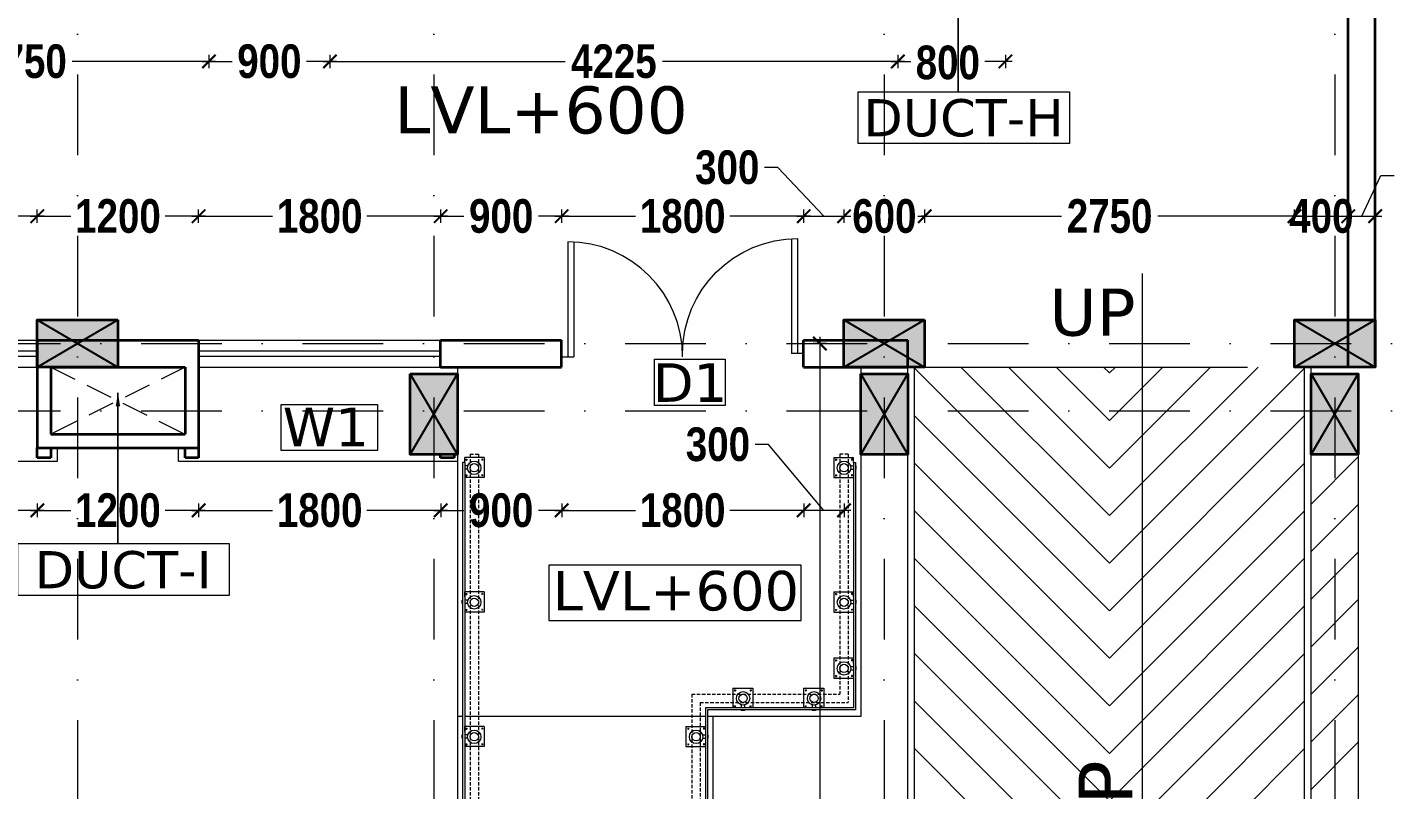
# Model space of a CAD drawing. Header units: millimetres. Extents: x -3092162 to 4513894, y -12317808 to 1849994.
# Drawn here: x -382708 to -372517, y -5838348 to -5832681 of the extents above; entities that cross this region are included whole.
import ezdxf

# ---------------------------------------------------------------- set-up
doc = ezdxf.new("R2010")
doc.units = ezdxf.units.MM
doc.header["$LTSCALE"] = 2
doc.header["$MEASUREMENT"] = 0
doc.linetypes.add('DASHDOT', pattern=[1, 0.5, -0.25, 0, -0.25])
doc.linetypes.add('DASHED2', pattern=[0.375, 0.25, -0.125])
for name, color, linetype, lineweight, true_color in [('AEROW', 7, 'Continuous', 15, 0x0d0d0d), ('DOT', 7, 'DASHED2', 0, 0x89067c), ('duct text', 7, 'Continuous', 5, 0x30182a)]:
    doc.layers.add(name, color=color, linetype=linetype, lineweight=lineweight, true_color=true_color)
for name, color, linetype, lineweight in [('coloumn', 10, 'Continuous', 35), ('D DIM', 250, 'Continuous', 9), ('D1', 10, 'Continuous', 5), ('DETAIL', 240, 'Continuous', 9), ('DOOR', 27, 'Continuous', 5), ('DUCT', 37, 'Continuous', 35), ('glass', 5, 'Continuous', 15), ('GRID', 251, 'DASHDOT', 5), ('RAILING', 47, 'Continuous', 13), ('RAMP', 253, 'Continuous', 9), ('SILL', 74, 'Continuous', 9), ('STAIR', 252, 'Continuous', 9), ('TEXT', 7, 'Continuous', 13), ('VENTI', 162, 'Continuous', 5), ('W1', 162, 'Continuous', 5), ('WAll', 250, 'Continuous', 35)]:
    doc.layers.add(name, color=color, linetype=linetype, lineweight=lineweight)
doc.styles.add('door', font='arial.ttf', dxfattribs={"height": 70})
doc.styles.add('INNER DIM', font='ARIALNB.TTF', dxfattribs={"height": 250})
doc.styles.add('style2', font='verdana.ttf')
doc.dimstyles.new('DOOR', dxfattribs={"dimtxt": 100, "dimasz": 100, "dimexe": 25, "dimexo": 50, "dimgap": 25, "dimtad": 0, "dimtih": 1, "dimtoh": 1, "dimdec": 0, "dimzin": 3, "dimdsep": 46, "dimtxsty": 'door', "dimblk": 'OBLIQUE', "dimcen": 200, "dimclrd": 256, "dimclre": 256, "dimclrt": 256, "dimadec": 0, "dimazin": 0, "dimtfac": 1, "dimtdec": 0, "dimtofl": 0, "dimtmove": 2, "dimatfit": 3, "dimfxl": 300, "dimfxlon": 1, "dimfrac": 1, "dimtolj": 1, "dimtzin": 0, "dimlwd": -1, "dimlwe": -1, "dimarcsym": 0})

# ---------------------------------------------------------------- blocks, each defined once
blk = doc.blocks.new('_Oblique')
at = {"color": 0, "linetype": 'ByBlock', "lineweight": -2}
blk.add_line((-0.5, -0.5), (0.5, 0.5), dxfattribs=at)
blk = doc.blocks.new('_ArchTick')
at = {"color": 0, "linetype": 'ByBlock', "const_width": 0.15}
blk.add_lwpolyline([(-0.5, -0.5), (0.5, 0.5)], dxfattribs=at)

msp = doc.modelspace()

# ---------------------------------------------------------------- hatches: boundary and pattern name
at = {"layer": 'coloumn', "ltscale": 100}
for points in [[(-382034.7, -5834856.2), (-382034.7, -5835206.2), (-382634.7, -5835206.2), (-382634.7, -5834856.2)], [(-376034.7, -5834856.2), (-376034.7, -5835206.2), (-376634.7, -5835206.2), (-376634.7, -5834856.2)], [(-372684.3, -5834856.2), (-372684.3, -5835206.2), (-373284.3, -5835206.2), (-373284.3, -5834856.2)], [(-379859.7, -5835256.2), (-379509.7, -5835256.2), (-379509.7, -5835856.2), (-379859.7, -5835856.2)], [(-376509.7, -5835256.2), (-376159.7, -5835256.2), (-376159.7, -5835856.2), (-376509.7, -5835856.2)], [(-373159.7, -5835256.2), (-372809.7, -5835256.2), (-372809.7, -5835856.2), (-373159.7, -5835856.2)]]:
    msp.add_hatch(color=256, dxfattribs=at).paths.add_polyline_path(points)

# ---------------------------------------------------------------- linework, layer by layer
at = {"color": 105, "linetype": 'DASHED2', "lineweight": 0, "ltscale": 50}
for p, q in [((-379415.3, -5835854.9), (-379415.3, -5842344.4)), ((-379415.3, -5835854.9), (-379353.3, -5835854.9)), ((-379353.3, -5835854.9), (-379353.3, -5842370.1)), ((-376665.3, -5835854.9), (-376665.3, -5837638.5)), ((-376603.3, -5835854.9), (-376665.3, -5835854.9)), ((-376603.3, -5835854.9), (-376603.3, -5837700.5)), ((-377765.3, -5837638.5), (-377765.3, -5843027.9)), ((-377765.3, -5837638.5), (-376665.3, -5837638.5)), ((-377703.3, -5837700.5), (-377703.3, -5843053.4)), ((-377703.3, -5837700.5), (-376603.3, -5837700.5))]:
    msp.add_line(p, q, dxfattribs=at)
at = {"layer": 'AEROW', "ltscale": 100}
msp.add_line((-374414.7, -5843529.5), (-374414.7, -5834510.7), dxfattribs=at)
at = {"layer": 'coloumn', "lineweight": 25, "ltscale": 100}
for p, q in [((-382634.7, -5835206.2), (-382034.7, -5834856.2)), ((-382634.7, -5834856.2), (-382034.7, -5835206.2)), ((-376634.7, -5835206.2), (-376034.7, -5834856.2)), ((-376634.7, -5834856.2), (-376034.7, -5835206.2)), ((-373284.3, -5835206.2), (-372684.3, -5834856.2)), ((-373284.3, -5834856.2), (-372684.3, -5835206.2)), ((-379509.7, -5835856.2), (-379859.7, -5835256.2)), ((-379859.7, -5835856.2), (-379509.7, -5835256.2)), ((-376159.7, -5835856.2), (-376509.7, -5835256.2)), ((-376509.7, -5835856.2), (-376159.7, -5835256.2)), ((-372809.7, -5835856.2), (-373159.7, -5835256.2)), ((-373159.7, -5835856.2), (-372809.7, -5835256.2))]:
    msp.add_line(p, q, dxfattribs=at)
at = {"layer": 'coloumn', "ltscale": 100}
for points in [[(-382034.7, -5834856.2), (-382034.7, -5835206.2), (-382634.7, -5835206.2), (-382634.7, -5834856.2)], [(-376034.7, -5834856.2), (-376034.7, -5835206.2), (-376634.7, -5835206.2), (-376634.7, -5834856.2)], [(-372684.3, -5834856.2), (-372684.3, -5835206.2), (-373284.3, -5835206.2), (-373284.3, -5834856.2)], [(-379859.7, -5835256.2), (-379509.7, -5835256.2), (-379509.7, -5835856.2), (-379859.7, -5835856.2)], [(-376509.7, -5835256.2), (-376159.7, -5835256.2), (-376159.7, -5835856.2), (-376509.7, -5835856.2)], [(-373159.7, -5835256.2), (-372809.7, -5835256.2), (-372809.7, -5835856.2), (-373159.7, -5835856.2)]]:
    msp.add_lwpolyline(points, close=True, dxfattribs=at)
at = {"layer": 'D DIM', "ltscale": 100}
for p, q in [((-381308, -5832933.9), (-382375, -5832933.9)), ((-381408, -5832933.9), (-381185.4, -5832933.9)), ((-381358, -5832883.9), (-381358, -5832983.9)), ((-381358, -5832883.9), (-381358, -5832983.9)), ((-380408, -5832933.9), (-380630.6, -5832933.9)), ((-380508, -5832933.9), (-378707.3, -5832933.9)), ((-380458, -5832883.9), (-380458, -5832983.9)), ((-380458, -5832883.9), (-380458, -5832983.9)), ((-376183.5, -5832933.9), (-377984.2, -5832933.9)), ((-376283.9, -5832933.9), (-376138.1, -5832933.9)), ((-376233.9, -5832883.9), (-376233.9, -5832983.9)), ((-376233.5, -5832883.9), (-376233.5, -5832983.9)), ((-375383.9, -5832933.9), (-375586, -5832933.9)), ((-375433.9, -5832883.9), (-375433.9, -5832983.9)), ((-377125.9, -5833722.3), (-377225.9, -5833722.3)), ((-376783.9, -5834084.9), (-377125.9, -5833722.3)), ((-372783.7, -5834084.9), (-372641.5, -5833781)), ((-372641.5, -5833781), (-372541.5, -5833781)), ((-382583.9, -5834084.9), (-383300, -5834084.9)), ((-382683.9, -5834084.9), (-382384.1, -5834084.9)), ((-382633.9, -5834134.9), (-382633.9, -5834034.9)), ((-382633.9, -5834134.9), (-382633.9, -5834034.9)), ((-381383.9, -5834084.9), (-381683.7, -5834084.9)), ((-381483.9, -5834084.9), (-380884.1, -5834084.9)), ((-381433.9, -5834134.9), (-381433.9, -5834034.9)), ((-381433.9, -5834134.9), (-381433.9, -5834034.9)), ((-379583.9, -5834084.9), (-380183.7, -5834084.9)), ((-379683.9, -5834084.9), (-379461.3, -5834084.9)), ((-379633.9, -5834134.9), (-379633.9, -5834034.9)), ((-379633.9, -5834134.9), (-379633.9, -5834034.9)), ((-378683.9, -5834084.9), (-378906.5, -5834084.9)), ((-378783.9, -5834084.9), (-378184.1, -5834084.9)), ((-378733.9, -5834134.9), (-378733.9, -5834034.9)), ((-378733.9, -5834134.9), (-378733.9, -5834034.9)), ((-376883.9, -5834084.9), (-377483.7, -5834084.9)), ((-376983.9, -5834084.9), (-376583.9, -5834084.9)), ((-376933.9, -5834134.9), (-376933.9, -5834034.9)), ((-376933.9, -5834134.9), (-376933.9, -5834034.9)), ((-376633.9, -5834134.9), (-376633.9, -5834034.9)), ((-376633.9, -5834134.9), (-376633.9, -5834034.9)), ((-376633.9, -5834084.9), (-376609.8, -5834084.9)), ((-376083.9, -5834084.9), (-375016.7, -5834084.9)), ((-376033.9, -5834084.9), (-376058, -5834084.9)), ((-376033.9, -5834134.9), (-376033.9, -5834034.9)), ((-376033.9, -5834134.9), (-376033.9, -5834034.9)), ((-373233.5, -5834084.9), (-374300.7, -5834084.9)), ((-373283.5, -5834134.9), (-373283.5, -5834034.9)), ((-373283.5, -5834134.9), (-373283.5, -5834034.9)), ((-373283.5, -5834084.9), (-372883.9, -5834084.9)), ((-372933.9, -5834084.9), (-372633.5, -5834084.9)), ((-372883.9, -5834134.9), (-372883.9, -5834034.9)), ((-372883.9, -5834134.9), (-372883.9, -5834034.9)), ((-372683.5, -5834134.9), (-372683.5, -5834034.9)), ((-376814, -5834981.2), (-376814, -5845468.6)), ((-376764, -5835031.2), (-376864, -5835031.2)), ((-377195.2, -5835782.1), (-377295.2, -5835782.1)), ((-376783.9, -5836271.9), (-377195.2, -5835782.1)), ((-382634.3, -5836221.9), (-382634.3, -5836321.9)), ((-382633.9, -5836221.9), (-382633.9, -5836321.9)), ((-381434.3, -5836221.9), (-381434.3, -5836321.9)), ((-381433.9, -5836221.9), (-381433.9, -5836321.9)), ((-379633.9, -5836221.9), (-379633.9, -5836321.9)), ((-379633.9, -5836221.9), (-379633.9, -5836321.9)), ((-378733.9, -5836221.9), (-378733.9, -5836321.9)), ((-378733.9, -5836221.9), (-378733.9, -5836321.9)), ((-376933.9, -5836221.9), (-376933.9, -5836321.9)), ((-376933.9, -5836221.9), (-376933.9, -5836321.9)), ((-376633.9, -5836221.9), (-376633.9, -5836321.9)), ((-382583.9, -5836271.9), (-383183.7, -5836271.9)), ((-382684.3, -5836271.9), (-382384.5, -5836271.9)), ((-381384.3, -5836271.9), (-381684.1, -5836271.9)), ((-381483.9, -5836271.9), (-380884.1, -5836271.9)), ((-379583.9, -5836271.9), (-380183.7, -5836271.9)), ((-379683.9, -5836271.9), (-379461.3, -5836271.9)), ((-378683.9, -5836271.9), (-378906.5, -5836271.9)), ((-378783.9, -5836271.9), (-378184.1, -5836271.9)), ((-376883.9, -5836271.9), (-377483.7, -5836271.9)), ((-376583.9, -5836271.9), (-376983.9, -5836271.9))]:
    msp.add_line(p, q, dxfattribs=at)
at = {"layer": 'D1', "ltscale": 100}
for p, q in [((-378044.5, -5835148.2), (-377518.5, -5835148.2)), ((-378044.5, -5835491.4), (-378044.5, -5835148.2)), ((-377518.5, -5835148.2), (-377518.5, -5835491.4)), ((-377518.5, -5835491.4), (-378044.5, -5835491.4))]:
    msp.add_line(p, q, dxfattribs=at)
at = {"layer": 'DETAIL', "color": 253, "lineweight": 5, "ltscale": 0.5}
for p, q in [((-379309.3, -5835878), (-379454.3, -5835878)), ((-379454.3, -5835915.5), (-379454.3, -5835878)), ((-379446.8, -5835891), (-379439.8, -5835891)), ((-379446.8, -5835891), (-379446.8, -5835898)), ((-379446.8, -5835898), (-379439.8, -5835898)), ((-379439.8, -5835891), (-379439.8, -5835898)), ((-379321.8, -5835891), (-379328.8, -5835891)), ((-379328.8, -5835891), (-379328.8, -5835898)), ((-379321.8, -5835898), (-379328.8, -5835898)), ((-379321.8, -5835891), (-379321.8, -5835898)), ((-379309.3, -5835878), (-379309.3, -5836028)), ((-376709.3, -5835878), (-376709.3, -5836028)), ((-376709.3, -5835878), (-376564.3, -5835878)), ((-376696.8, -5835891), (-376689.8, -5835891)), ((-376696.8, -5835891), (-376696.8, -5835898)), ((-376696.8, -5835898), (-376689.8, -5835898)), ((-376689.8, -5835891), (-376689.8, -5835898)), ((-376571.8, -5835891), (-376578.8, -5835891)), ((-376578.8, -5835891), (-376578.8, -5835898)), ((-376571.8, -5835898), (-376578.8, -5835898)), ((-376571.8, -5835891), (-376571.8, -5835898)), ((-376564.3, -5835915.5), (-376564.3, -5835878)), ((-379446.8, -5836008), (-379439.8, -5836008)), ((-379446.8, -5836008), (-379446.8, -5836015)), ((-379446.8, -5836015), (-379439.8, -5836015)), ((-379439.8, -5836008), (-379439.8, -5836015)), ((-379321.8, -5836008), (-379328.8, -5836008)), ((-379328.8, -5836008), (-379328.8, -5836015)), ((-379321.8, -5836015), (-379328.8, -5836015)), ((-379321.8, -5836008), (-379321.8, -5836015)), ((-376696.8, -5836008), (-376689.8, -5836008)), ((-376696.8, -5836008), (-376696.8, -5836015)), ((-376696.8, -5836015), (-376689.8, -5836015)), ((-376689.8, -5836008), (-376689.8, -5836015)), ((-376571.8, -5836008), (-376578.8, -5836008)), ((-376578.8, -5836008), (-376578.8, -5836015)), ((-376571.8, -5836015), (-376578.8, -5836015)), ((-376571.8, -5836008), (-376571.8, -5836015)), ((-379309.3, -5836028), (-379454.3, -5836028)), ((-376709.3, -5836028), (-376564.3, -5836028)), ((-379309.3, -5836878), (-379454.3, -5836878)), ((-379454.3, -5836915.5), (-379454.3, -5836878)), ((-379446.8, -5836891), (-379439.8, -5836891)), ((-379446.8, -5836891), (-379446.8, -5836898)), ((-379446.8, -5836898), (-379439.8, -5836898)), ((-379439.8, -5836891), (-379439.8, -5836898)), ((-379321.8, -5836891), (-379328.8, -5836891)), ((-379328.8, -5836891), (-379328.8, -5836898)), ((-379321.8, -5836898), (-379328.8, -5836898)), ((-379321.8, -5836891), (-379321.8, -5836898)), ((-379309.3, -5836878), (-379309.3, -5837028)), ((-376709.3, -5836878), (-376709.3, -5837028)), ((-376709.3, -5836878), (-376564.3, -5836878)), ((-376696.8, -5836891), (-376689.8, -5836891)), ((-376696.8, -5836891), (-376696.8, -5836898)), ((-376696.8, -5836898), (-376689.8, -5836898)), ((-376689.8, -5836891), (-376689.8, -5836898)), ((-376571.8, -5836891), (-376578.8, -5836891)), ((-376578.8, -5836891), (-376578.8, -5836898)), ((-376571.8, -5836898), (-376578.8, -5836898)), ((-376571.8, -5836891), (-376571.8, -5836898)), ((-376564.3, -5836915.5), (-376564.3, -5836878)), ((-379309.3, -5837028), (-379454.3, -5837028)), ((-379446.8, -5837008), (-379439.8, -5837008)), ((-379446.8, -5837008), (-379446.8, -5837015)), ((-379446.8, -5837015), (-379439.8, -5837015)), ((-379439.8, -5837008), (-379439.8, -5837015)), ((-379321.8, -5837008), (-379328.8, -5837008)), ((-379328.8, -5837008), (-379328.8, -5837015)), ((-379321.8, -5837015), (-379328.8, -5837015)), ((-379321.8, -5837008), (-379321.8, -5837015)), ((-376709.3, -5837028), (-376564.3, -5837028)), ((-376696.8, -5837008), (-376689.8, -5837008)), ((-376696.8, -5837008), (-376696.8, -5837015)), ((-376696.8, -5837015), (-376689.8, -5837015)), ((-376689.8, -5837008), (-376689.8, -5837015)), ((-376571.8, -5837008), (-376578.8, -5837008)), ((-376578.8, -5837008), (-376578.8, -5837015)), ((-376571.8, -5837015), (-376578.8, -5837015)), ((-376571.8, -5837008), (-376571.8, -5837015)), ((-376709.3, -5837369.5), (-376709.3, -5837519.5)), ((-376709.3, -5837369.5), (-376564.3, -5837369.5)), ((-376696.8, -5837382.5), (-376689.8, -5837382.5)), ((-376696.8, -5837382.5), (-376696.8, -5837389.5)), ((-376696.8, -5837389.5), (-376689.8, -5837389.5)), ((-376689.8, -5837382.5), (-376689.8, -5837389.5)), ((-376571.8, -5837382.5), (-376578.8, -5837382.5)), ((-376578.8, -5837382.5), (-376578.8, -5837389.5)), ((-376571.8, -5837389.5), (-376578.8, -5837389.5)), ((-376571.8, -5837382.5), (-376571.8, -5837389.5)), ((-376564.3, -5837407), (-376564.3, -5837369.5)), ((-376709.3, -5837519.5), (-376564.3, -5837519.5)), ((-376696.8, -5837499.5), (-376689.8, -5837499.5)), ((-376696.8, -5837499.5), (-376696.8, -5837506.5)), ((-376696.8, -5837506.5), (-376689.8, -5837506.5)), ((-376689.8, -5837499.5), (-376689.8, -5837506.5)), ((-376571.8, -5837499.5), (-376578.8, -5837499.5)), ((-376578.8, -5837499.5), (-376578.8, -5837506.5)), ((-376571.8, -5837506.5), (-376578.8, -5837506.5)), ((-376571.8, -5837499.5), (-376571.8, -5837506.5)), ((-377461.8, -5837594.5), (-377311.8, -5837594.5)), ((-377461.8, -5837594.5), (-377461.8, -5837739.5)), ((-377448.8, -5837607), (-377448.8, -5837614)), ((-377448.8, -5837607), (-377441.8, -5837607)), ((-377448.8, -5837614), (-377441.8, -5837614)), ((-377441.8, -5837607), (-377441.8, -5837614)), ((-377331.8, -5837607), (-377331.8, -5837614)), ((-377331.8, -5837607), (-377324.8, -5837607)), ((-377331.8, -5837614), (-377324.8, -5837614)), ((-377324.8, -5837607), (-377324.8, -5837614)), ((-377311.8, -5837594.5), (-377311.8, -5837739.5)), ((-376934.3, -5837594.5), (-376784.3, -5837594.5)), ((-376934.3, -5837594.5), (-376934.3, -5837739.5)), ((-376921.3, -5837607), (-376921.3, -5837614)), ((-376921.3, -5837607), (-376914.3, -5837607)), ((-376921.3, -5837614), (-376914.3, -5837614)), ((-376914.3, -5837607), (-376914.3, -5837614)), ((-376804.3, -5837607), (-376804.3, -5837614)), ((-376804.3, -5837607), (-376797.3, -5837607)), ((-376804.3, -5837614), (-376797.3, -5837614)), ((-376797.3, -5837607), (-376797.3, -5837614)), ((-376784.3, -5837594.5), (-376784.3, -5837739.5)), ((-377448.8, -5837732), (-377448.8, -5837725)), ((-377448.8, -5837725), (-377441.8, -5837725)), ((-377448.8, -5837732), (-377441.8, -5837732)), ((-377441.8, -5837732), (-377441.8, -5837725)), ((-377331.8, -5837732), (-377331.8, -5837725)), ((-377331.8, -5837725), (-377324.8, -5837725)), ((-377331.8, -5837732), (-377324.8, -5837732)), ((-377324.8, -5837732), (-377324.8, -5837725)), ((-376921.3, -5837732), (-376921.3, -5837725)), ((-376921.3, -5837725), (-376914.3, -5837725)), ((-376921.3, -5837732), (-376914.3, -5837732)), ((-376914.3, -5837732), (-376914.3, -5837725)), ((-376804.3, -5837732), (-376804.3, -5837725)), ((-376804.3, -5837725), (-376797.3, -5837725)), ((-376804.3, -5837732), (-376797.3, -5837732)), ((-376797.3, -5837732), (-376797.3, -5837725)), ((-379309.3, -5837878), (-379454.3, -5837878)), ((-379454.3, -5837915.5), (-379454.3, -5837878)), ((-379446.8, -5837891), (-379439.8, -5837891)), ((-379446.8, -5837891), (-379446.8, -5837898)), ((-379446.8, -5837898), (-379439.8, -5837898)), ((-379439.8, -5837891), (-379439.8, -5837898)), ((-379321.8, -5837891), (-379328.8, -5837891)), ((-379328.8, -5837891), (-379328.8, -5837898)), ((-379321.8, -5837898), (-379328.8, -5837898)), ((-379321.8, -5837891), (-379321.8, -5837898)), ((-379309.3, -5837878), (-379309.3, -5838028)), ((-377809.3, -5837878), (-377809.3, -5838028)), ((-377809.3, -5837878), (-377664.3, -5837878)), ((-377796.8, -5837891), (-377789.8, -5837891)), ((-377796.8, -5837891), (-377796.8, -5837898)), ((-377796.8, -5837898), (-377789.8, -5837898)), ((-377789.8, -5837891), (-377789.8, -5837898)), ((-377671.8, -5837891), (-377678.8, -5837891)), ((-377678.8, -5837891), (-377678.8, -5837898)), ((-377671.8, -5837898), (-377678.8, -5837898)), ((-377671.8, -5837891), (-377671.8, -5837898)), ((-377664.3, -5837878), (-377664.3, -5837915.5)), ((-379309.3, -5838028), (-379454.3, -5838028)), ((-379446.8, -5838008), (-379439.8, -5838008)), ((-379446.8, -5838008), (-379446.8, -5838015)), ((-379446.8, -5838015), (-379439.8, -5838015)), ((-379439.8, -5838008), (-379439.8, -5838015)), ((-379321.8, -5838008), (-379328.8, -5838008)), ((-379328.8, -5838008), (-379328.8, -5838015)), ((-379321.8, -5838015), (-379328.8, -5838015)), ((-379321.8, -5838008), (-379321.8, -5838015)), ((-377809.3, -5838028), (-377664.3, -5838028)), ((-377796.8, -5838008), (-377789.8, -5838008)), ((-377796.8, -5838008), (-377796.8, -5838015)), ((-377796.8, -5838015), (-377789.8, -5838015)), ((-377789.8, -5838008), (-377789.8, -5838015)), ((-377671.8, -5838008), (-377678.8, -5838008)), ((-377678.8, -5838008), (-377678.8, -5838015)), ((-377671.8, -5838015), (-377678.8, -5838015)), ((-377671.8, -5838008), (-377671.8, -5838015))]:
    msp.add_line(p, q, dxfattribs=at)
at = {"layer": 'DOOR', "ltscale": 200}
for p, q in [((-378689.3, -5834275.4), (-378689.3, -5835130.4)), ((-378644.3, -5834276.6), (-378644.3, -5835130.4)), ((-377024.3, -5834252.4), (-377024.3, -5835106.2)), ((-376979.3, -5834251.2), (-376979.3, -5835106.2)), ((-378734.3, -5835130.4), (-378644.3, -5835130.4)), ((-376934.3, -5835106.2), (-377024.3, -5835106.2))]:
    msp.add_line(p, q, dxfattribs=at)
at = {"layer": 'DOT', "ltscale": 400}
for p, q in [((-381534.3, -5835206.2), (-382534.3, -5835706.2)), ((-382534.3, -5835206.2), (-381534.3, -5835706.2))]:
    msp.add_line(p, q, dxfattribs=at)
at = {"layer": 'DUCT', "ltscale": 100}
for p, q in [((-382634.3, -5835006.2), (-382634.3, -5835806.2)), ((-382634.3, -5835006.2), (-381434.3, -5835006.2)), ((-381434.3, -5835006.2), (-381434.3, -5835806.2)), ((-379634.3, -5835006.2), (-379234.3, -5835006.2)), ((-379634.3, -5835206.2), (-379634.3, -5835006.2)), ((-379534.3, -5835006.2), (-379434.3, -5835006.2)), ((-379234.3, -5835006.2), (-378734.3, -5835006.2)), ((-378734.3, -5835206.2), (-378734.3, -5835006.2)), ((-376934.3, -5835006.2), (-376159.3, -5835006.2)), ((-376934.3, -5835206.2), (-376934.3, -5835006.2)), ((-376159.3, -5835206.2), (-376159.3, -5835006.2)), ((-382534.3, -5835206.2), (-381534.3, -5835206.2)), ((-382534.3, -5835206.2), (-382534.3, -5835706.2)), ((-381534.3, -5835206.2), (-381534.3, -5835706.2)), ((-379634.3, -5835206.2), (-378734.3, -5835206.2)), ((-376934.3, -5835206.2), (-376159.3, -5835206.2)), ((-382534.3, -5835706.2), (-381534.3, -5835706.2)), ((-382634.3, -5835806.2), (-381434.3, -5835806.2)), ((-382634.3, -5835881.2), (-382634.3, -5835806.2)), ((-382534.3, -5835806.2), (-382534.3, -5835881.2)), ((-381534.3, -5835881.2), (-381534.3, -5835806.2)), ((-381434.3, -5835806.2), (-381434.3, -5835881.2)), ((-382534.3, -5835881.2), (-382634.3, -5835881.2)), ((-381434.3, -5835881.2), (-381534.3, -5835881.2)), ((-379634.3, -5835881.2), (-379634.3, -5835856.2)), ((-379534.3, -5835881.2), (-379634.3, -5835881.2)), ((-379534.3, -5835856.2), (-379534.3, -5835881.2))]:
    msp.add_line(p, q, dxfattribs=at)
at = {"layer": 'duct text', "ltscale": 0.1}
for points in [[(-376529.5, -5833159), (-374957, -5833159), (-374957, -5833545.1), (-376529.5, -5833545.1)], [(-382779.5, -5836519.3), (-381207, -5836519.3), (-381207, -5836905.5), (-382779.5, -5836905.5)]]:
    msp.add_lwpolyline(points, close=True, dxfattribs=at)
at = {"layer": 'glass', "ltscale": 100}
for p, q in [((-384434.3, -5835086.2), (-382634.3, -5835086.2)), ((-381434.3, -5835086.2), (-379634.3, -5835086.2)), ((-384434.3, -5835126.2), (-382634.3, -5835126.2)), ((-381434.3, -5835126.2), (-379634.3, -5835126.2))]:
    msp.add_line(p, q, dxfattribs=at)
at = {"layer": 'GRID', "color": 5, "ltscale": 600}
for p, q in [((-382334.3, -5807829.3), (-382334.3, -5892623.2)), ((-379684.3, -5807829.3), (-379684.3, -5892623.2)), ((-376334.3, -5807829.3), (-376334.3, -5892623.2)), ((-372984.3, -5807829.3), (-372984.3, -5892623.2))]:
    msp.add_line(p, q, dxfattribs=at)
at = {"layer": 'GRID', "color": 6, "ltscale": 600}
for p, q in [((-461068.5, -5835031.2), (-366441.1, -5835031.2)), ((-461068.5, -5835531.2), (-366441.1, -5835531.2))]:
    msp.add_line(p, q, dxfattribs=at)
at = {"layer": 'RAILING', "ltscale": 100}
for p, q in [((-379470.3, -5835915.5), (-379470.3, -5842321.6)), ((-379454.3, -5835915.5), (-379470.3, -5835915.5)), ((-379454.3, -5835915.5), (-379454.3, -5842328.2)), ((-376564.3, -5835915.5), (-376564.3, -5837739.5)), ((-376564.3, -5835915.5), (-376548.3, -5835915.5)), ((-376548.3, -5835915.5), (-376548.3, -5837755.5)), ((-376564.3, -5837739.5), (-377664.3, -5837739.5)), ((-377664.3, -5837739.5), (-377664.3, -5843069.7)), ((-377648.3, -5837755.5), (-377648.3, -5843076.3)), ((-376548.3, -5837755.5), (-377648.3, -5837755.5))]:
    msp.add_line(p, q, dxfattribs=at)
at = {"layer": 'RAILING', "ltscale": 0.5}
for p, q in [((-379437.3, -5835940.5), (-379454.3, -5835940.5)), ((-379437.3, -5835965.5), (-379454.3, -5835965.5)), ((-376581.3, -5835940.5), (-376564.3, -5835940.5)), ((-376581.3, -5835965.5), (-376564.3, -5835965.5)), ((-376548.3, -5835940.5), (-376544.3, -5835940.5)), ((-376548.3, -5835965.5), (-376544.3, -5835965.5)), ((-376544.3, -5835965.5), (-376544.3, -5835940.5)), ((-379470.3, -5836940.5), (-379474.3, -5836940.5)), ((-379474.3, -5836965.5), (-379474.3, -5836940.5)), ((-379470.3, -5836965.5), (-379474.3, -5836965.5)), ((-379437.3, -5836940.5), (-379454.3, -5836940.5)), ((-379437.3, -5836965.5), (-379454.3, -5836965.5)), ((-376581.3, -5836940.5), (-376564.3, -5836940.5)), ((-376581.3, -5836965.5), (-376564.3, -5836965.5)), ((-376548.3, -5836940.5), (-376544.3, -5836940.5)), ((-376548.3, -5836965.5), (-376544.3, -5836965.5)), ((-376544.3, -5836965.5), (-376544.3, -5836940.5)), ((-376581.3, -5837432), (-376564.3, -5837432)), ((-376548.3, -5837432), (-376544.3, -5837432)), ((-376544.3, -5837457), (-376544.3, -5837432)), ((-376581.3, -5837457), (-376564.3, -5837457)), ((-376548.3, -5837457), (-376544.3, -5837457)), ((-377399.3, -5837722.5), (-377399.3, -5837739.5)), ((-377374.3, -5837722.5), (-377374.3, -5837739.5)), ((-376871.8, -5837722.5), (-376871.8, -5837739.5)), ((-376846.8, -5837722.5), (-376846.8, -5837739.5)), ((-377399.3, -5837755.5), (-377399.3, -5837759.5)), ((-377374.3, -5837759.5), (-377399.3, -5837759.5)), ((-377374.3, -5837755.5), (-377374.3, -5837759.5)), ((-376871.8, -5837755.5), (-376871.8, -5837759.5)), ((-376846.8, -5837759.5), (-376871.8, -5837759.5)), ((-376846.8, -5837755.5), (-376846.8, -5837759.5)), ((-379470.3, -5837940.5), (-379474.3, -5837940.5)), ((-379474.3, -5837965.5), (-379474.3, -5837940.5)), ((-379437.3, -5837940.5), (-379454.3, -5837940.5)), ((-377681.3, -5837940.5), (-377664.3, -5837940.5)), ((-377648.3, -5837940.5), (-377644.3, -5837940.5)), ((-377644.3, -5837965.5), (-377644.3, -5837940.5)), ((-379470.3, -5837965.5), (-379474.3, -5837965.5)), ((-379437.3, -5837965.5), (-379454.3, -5837965.5)), ((-377681.3, -5837965.5), (-377664.3, -5837965.5)), ((-377648.3, -5837965.5), (-377644.3, -5837965.5))]:
    msp.add_line(p, q, dxfattribs=at)
for centre, radius in [((-379384.3, -5835955.5), 50), ((-376634.3, -5835955.5), 50), ((-379384.3, -5835955.5), 31), ((-376634.3, -5835955.5), 31), ((-379384.3, -5836955.5), 50), ((-379384.3, -5836955.5), 31), ((-376634.3, -5836955.5), 50), ((-376634.3, -5836955.5), 31), ((-376634.3, -5837447), 50), ((-376634.3, -5837447), 31), ((-377384.3, -5837669.5), 50), ((-377384.3, -5837669.5), 31), ((-376856.8, -5837669.5), 50), ((-376856.8, -5837669.5), 31), ((-379384.3, -5837955.5), 50), ((-379384.3, -5837955.5), 31), ((-377734.3, -5837955.5), 50), ((-377734.3, -5837955.5), 31)]:
    msp.add_circle(centre, radius, dxfattribs=at)
for centre, start, end in [((-379437.3, -5835953), 66.47811, 90), ((-379437.3, -5835953), 270, 288.12063), ((-376581.3, -5835953), 90, 113.52189), ((-376581.3, -5835953), 251.87937, 270), ((-379437.3, -5836953), 66.47811, 90), ((-379437.3, -5836953), 270, 288.12063), ((-376581.3, -5836953), 90, 113.52189), ((-376581.3, -5836953), 251.87937, 270), ((-376581.3, -5837444.5), 90, 113.52189), ((-376581.3, -5837444.5), 251.87937, 270), ((-377386.8, -5837722.5), 156.47811, 180), ((-377386.8, -5837722.5), 0, 18.12063), ((-376859.3, -5837722.5), 156.47811, 180), ((-376859.3, -5837722.5), 0, 18.12063), ((-379437.3, -5837953), 66.47811, 90), ((-377681.3, -5837953), 90, 113.52189), ((-379437.3, -5837953), 270, 288.12063), ((-377681.3, -5837953), 251.87937, 270)]:
    msp.add_arc(centre, 12.5, start, end, dxfattribs=at)
at = {"layer": 'RAMP', "ltscale": 100}
for p, q in [((-379509.3, -5835206.2), (-379509.3, -5842305.5)), ((-376509.3, -5835206.2), (-376509.3, -5837804.6)), ((-376509.3, -5835206.2), (-376509.3, -5837805.5)), ((-376159.3, -5844802.8), (-376159.3, -5835206.2)), ((-376109.3, -5844834.7), (-376109.3, -5835206.2)), ((-376034.3, -5835206.2), (-373633.9, -5835206.2)), ((-374659.3, -5836310.9), (-375764, -5835206.2)), ((-374659.3, -5835957.3), (-375410.5, -5835206.2)), ((-374659.3, -5835603.8), (-375056.9, -5835206.2)), ((-374659.3, -5835250.2), (-374703.4, -5835206.2)), ((-374659.3, -5835250), (-374615.6, -5835206.2)), ((-374659.3, -5835603.5), (-374262, -5835206.2)), ((-374659.3, -5835957.1), (-373908.5, -5835206.2)), ((-374659.3, -5836310.6), (-373554.9, -5835206.2)), ((-374659.3, -5836664.2), (-373201.4, -5835206.2)), ((-373209.3, -5846687.4), (-373209.3, -5835206.2)), ((-373159.3, -5846719.3), (-373159.3, -5835206.2)), ((-374659.3, -5836664.4), (-376109.3, -5835214.4)), ((-374659.3, -5837018), (-376109.3, -5835568)), ((-374659.3, -5837017.7), (-373209.3, -5835567.7)), ((-373159.3, -5836224.8), (-372809.3, -5835874.8)), ((-372809.3, -5835856.2), (-372809.3, -5846942.9)), ((-374659.3, -5837371.5), (-376109.3, -5835921.5)), ((-374659.3, -5837371.3), (-373209.3, -5835921.3)), ((-374659.3, -5837725.1), (-376109.3, -5836275.1)), ((-374659.3, -5837724.8), (-373209.3, -5836274.8)), ((-373159.3, -5836578.4), (-372809.3, -5836228.4)), ((-374659.3, -5838078.7), (-376109.3, -5836628.7)), ((-374659.3, -5838078.4), (-373209.3, -5836628.4)), ((-373159.3, -5836931.9), (-372809.3, -5836581.9)), ((-373159.3, -5837285.5), (-372809.3, -5836935.5)), ((-374659.3, -5838432.2), (-376109.3, -5836982.2)), ((-374659.3, -5838431.9), (-373209.3, -5836981.9)), ((-374659.3, -5838785.8), (-376109.3, -5837335.8)), ((-374659.3, -5838785.5), (-373209.3, -5837335.5)), ((-373159.3, -5837639), (-372809.3, -5837289)), ((-373159.3, -5837992.6), (-372809.3, -5837642.6)), ((-374659.3, -5839139.3), (-376109.3, -5837689.3)), ((-374659.3, -5839139), (-373209.3, -5837689)), ((-379470.3, -5837805.5), (-379509.3, -5837805.5)), ((-377664.3, -5837805.5), (-379454.3, -5837805.5)), ((-377609.3, -5837805.5), (-377648.3, -5837805.5)), ((-377609.3, -5837805.5), (-377609.3, -5843092.5)), ((-376509.3, -5837805.5), (-377609.3, -5837805.5)), ((-374659.3, -5839492.9), (-376109.3, -5838042.9)), ((-374659.3, -5839492.6), (-373209.3, -5838042.6)), ((-373159.3, -5838346.1), (-372809.3, -5837996.1))]:
    msp.add_line(p, q, dxfattribs=at)
at = {"layer": 'SILL', "ltscale": 100}
for p, q in [((-384434.3, -5835006.2), (-382634.3, -5835006.2)), ((-381434.3, -5835006.2), (-379634.3, -5835006.2)), ((-384434.3, -5835206.2), (-382634.3, -5835206.2)), ((-381434.3, -5835206.2), (-379634.3, -5835206.2)), ((-382484.7, -5835906.2), (-382484.7, -5835806.2)), ((-381584.3, -5835906.2), (-381584.3, -5835806.2)), ((-384584.3, -5835906.2), (-382484.7, -5835906.2)), ((-381584.3, -5835906.2), (-379509.3, -5835906.2))]:
    msp.add_line(p, q, dxfattribs=at)
at = {"layer": 'SILL', "ltscale": 200}
msp.add_ellipse((-378689.3, -5835130.4), major_axis=(-604.6, 604.6), ratio=1, start_param=3.9269908, end_param=5.4977871, dxfattribs=at)
at = {"layer": 'SILL', "ltscale": 200, "extrusion": (0, 0, -1)}
msp.add_ellipse((-376979.3, -5835106.2), major_axis=(604.6, 604.6), ratio=1, start_param=3.9269908, end_param=5.4977871, dxfattribs=at)
at = {"layer": 'STAIR', "ltscale": 100}
for p, q in [((-379509.3, -5836915.5), (-379509.3, -5836965.5)), ((-376509.3, -5836915.5), (-376509.3, -5836965.5)), ((-376509.3, -5837407), (-376509.3, -5837457)), ((-379509.3, -5837915.5), (-379509.3, -5837965.5)), ((-379509.3, -5837915.5), (-379509.3, -5838069.3))]:
    msp.add_line(p, q, dxfattribs=at)
at = {"layer": 'TEXT', "ltscale": 0.1}
for p, q in [((-376953.6, -5836678.9), (-378829.2, -5836678.9)), ((-378829.2, -5836678.9), (-378829.2, -5837090.2)), ((-376953.6, -5837090.2), (-376953.6, -5836678.9)), ((-378829.2, -5837090.2), (-376953.6, -5837090.2))]:
    msp.add_line(p, q, dxfattribs=at)
at = {"layer": 'VENTI', "ltscale": 100}
for p, q in [((-380819.5, -5835483.7), (-380104.6, -5835483.7)), ((-380819.5, -5835825.6), (-380819.5, -5835483.7)), ((-380104.6, -5835483.7), (-380104.6, -5835825.6)), ((-380104.6, -5835825.6), (-380819.5, -5835825.6))]:
    msp.add_line(p, q, dxfattribs=at)
at = {"layer": 'WAll', "ltscale": 100}
for p, q in [((-372884.3, -5835206.2), (-372884.3, -5831806.2)), ((-372684.3, -5835206.2), (-372684.3, -5831806.2))]:
    msp.add_line(p, q, dxfattribs=at)

# ---------------------------------------------------------------- block references
at = {"layer": 'D DIM', "ltscale": 100, "xscale": 100, "yscale": 100, "zscale": 100}
for p in [(-381358, -5832933.9), (-380458, -5832933.9), (-376233.5, -5832933.9), (-375433.9, -5832933.9), (-382633.9, -5834084.9), (-381433.9, -5834084.9), (-379633.9, -5834084.9), (-378733.9, -5834084.9), (-376933.9, -5834084.9), (-376633.9, -5834084.9), (-373283.5, -5834084.9), (-372683.5, -5834084.9), (-382633.9, -5836271.9), (-381434.3, -5836271.9), (-379633.9, -5836271.9), (-378733.9, -5836271.9), (-376933.9, -5836271.9), (-376633.9, -5836271.9)]:
    msp.add_blockref('_ArchTick', p, dxfattribs=at)
for p, rotation in [((-381358, -5832933.9), 180), ((-380458, -5832933.9), 180), ((-376233.9, -5832933.9), 180), ((-382633.9, -5834084.9), 180), ((-381433.9, -5834084.9), 180), ((-379633.9, -5834084.9), 180), ((-378733.9, -5834084.9), 180), ((-376933.9, -5834084.9), 180), ((-376033.9, -5834084.9), 180), ((-372883.9, -5834084.9), 180), ((-376814, -5835031.2), 90), ((-382634.3, -5836271.9), 180), ((-381433.9, -5836271.9), 180), ((-379633.9, -5836271.9), 180), ((-378733.9, -5836271.9), 180), ((-376933.9, -5836271.9), 180)]:
    msp.add_blockref('_ArchTick', p, dxfattribs=dict(at, rotation=rotation))

# ---------------------------------------------------------------- texts
at = {"layer": 'D DIM', "ltscale": 100, "char_height": 250, "attachment_point": 5, "style": 'INNER DIM'}
for s, insert in [('\\A1;2750', (-382733, -5832933.9)), ('\\A1;900', (-380908, -5832933.9)), ('\\A1;4225', (-378345.8, -5832933.9)), ('\\A1;800', (-375862, -5832943.3)), ('\\A1;300', (-377502.4, -5833722.3)), ('\\A1;1200', (-382033.9, -5834084.9)), ('\\A1;1800', (-380533.9, -5834084.9)), ('\\A1;900', (-379183.9, -5834084.9)), ('\\A1;1800', (-377833.9, -5834084.9)), ('\\A1;600', (-376333.9, -5834084.9)), ('\\A1;2750', (-374658.7, -5834084.9)), ('\\A1;400', (-373083.7, -5834084.9)), ('\\A1;300', (-377571.8, -5835782.1)), ('\\A1;1200', (-382034.3, -5836271.9)), ('\\A1;1800', (-380533.9, -5836271.9)), ('\\A1;900', (-379183.9, -5836271.9)), ('\\A1;1800', (-377833.9, -5836271.9))]:
    msp.add_mtext(s, dxfattribs=dict(at, insert=insert))
at = {"layer": 'D1', "ltscale": 100, "style": 'style2'}
msp.add_text('D1', height=287, dxfattribs=at).set_placement((-378055.8, -5835465))
at = {"layer": 'duct text', "ltscale": 0.1, "char_height": 276.639, "width": 1547.237, "attachment_point": 5, "style": 'style2'}
for s, insert in [('\\pt3043;DUCT-H', (-375744.9, -5833355.5)), ('\\pt3043;DUCT-I', (-381994.9, -5836715.9))]:
    msp.add_mtext(s, dxfattribs=dict(at, insert=insert))
at = {"layer": 'TEXT', "style": 'style2'}
for s, height, p in [('LVL+600', 350, (-379977.9, -5833469.5)), ('UP', 350, (-375106.6, -5834972.9)), ('LVL+600', 294, (-378801.4, -5837015.9))]:
    msp.add_text(s, height=height, dxfattribs=at).set_placement(p)
at = {"layer": 'TEXT', "lineweight": 50, "style": 'style2'}
msp.add_text('RAMP', height=400, rotation=90, dxfattribs=at).set_placement((-374489.3, -5839690.9))
at = {"layer": 'W1', "lineweight": 50, "style": 'style2'}
msp.add_text('W1', height=287, dxfattribs=at).set_placement((-380808.4, -5835795.7))

# ---------------------------------------------------------------- leaders
at = {"layer": 'duct text', "ltscale": 0.1}
for points in [[(-375784.3, -5831934.4), (-375784.3, -5833159), (-375784.3, -5831934.4)], [(-382034.3, -5835398.7), (-382034.3, -5836519.3), (-382034.3, -5835398.7)]]:
    msp.add_leader(points, dimstyle='DOOR', dxfattribs=at)

doc.saveas('drawing.dxf')
